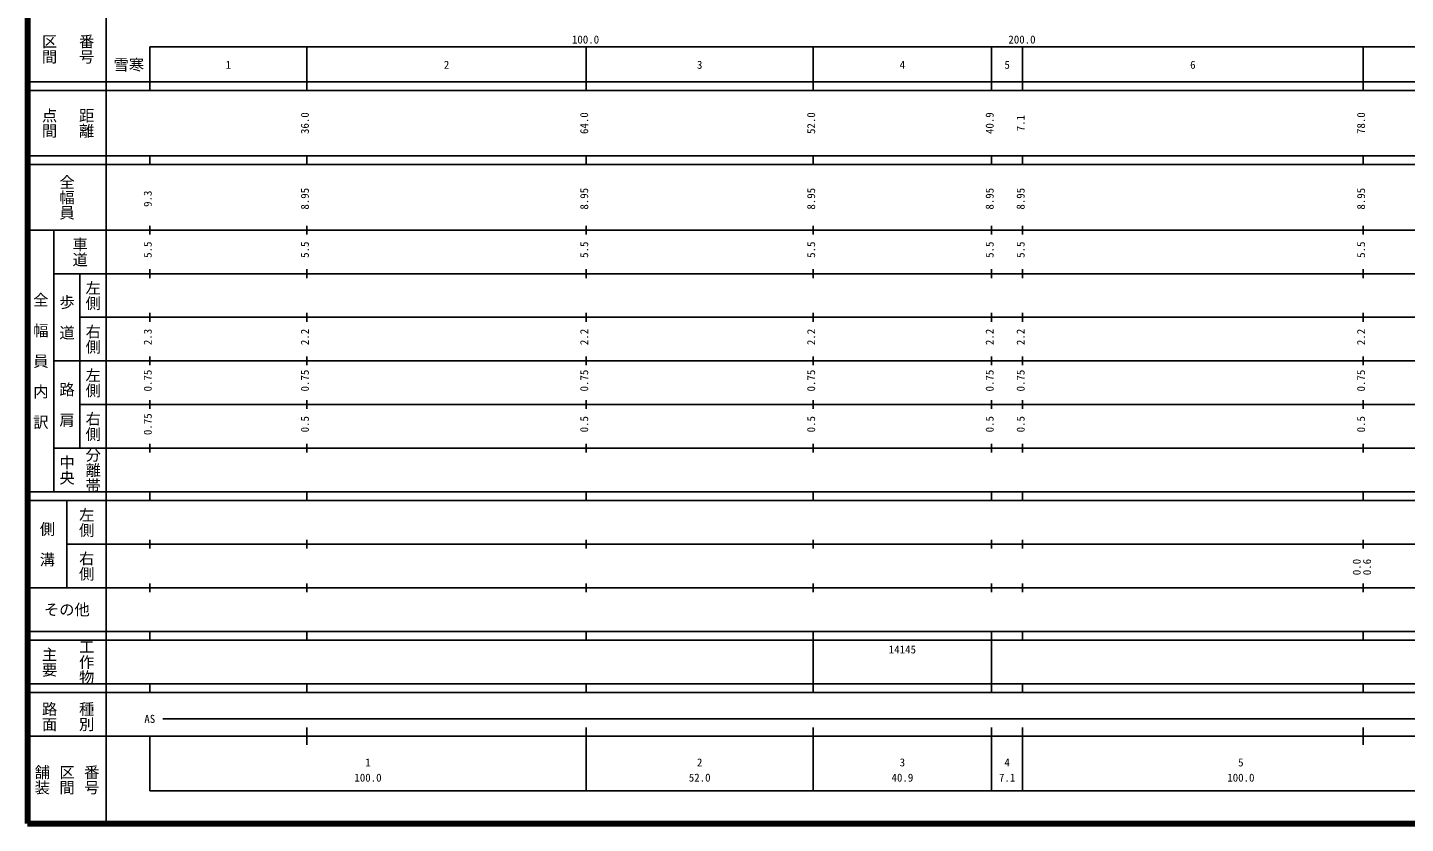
# Model space of a CAD drawing. Units: millimetres on the paper, enlarged 1000 times. Extents: x 40000 to 680000, y 20000 to 380000.
# Drawn here: x 40000 to 355707, y 20000 to 202409 of the extents above; entities that cross this region are included whole.
import ezdxf
from ezdxf.enums import TextEntityAlignment as Align

# ---------------------------------------------------------------- set-up
doc = ezdxf.new("R2010")
doc.units = ezdxf.units.MM
doc.header["$LTSCALE"] = 1000
for name, color, linetype, lineweight in [('M-TTL', 7, 'Continuous', 13), ('M-TTL-BAND', 7, 'Continuous', 25), ('M-TTL-TXT', 7, 'Continuous', 13)]:
    doc.layers.add(name, color=color, linetype=linetype, lineweight=lineweight)
doc.styles.add('@ＭＳ ゴシック', font='')
doc.styles.add('ＭＳ ゴシック', font='')
doc.styles.get('@ＭＳ ゴシック').set_extended_font_data('@MS Gothic')
doc.styles.get('ＭＳ ゴシック').set_extended_font_data('MS Gothic')

msp = doc.modelspace()

# ---------------------------------------------------------------- linework, layer by layer
at = {"layer": 'M-TTL', "color": 2, "lineweight": 140}
for p, q in [((40000, 380000), (40000, 20000)), ((40000, 20000), (680000, 20000))]:
    msp.add_line(p, q, dxfattribs=at)
at = {"layer": 'M-TTL-BAND'}
for p, q in [((58000, 370000), (58000, 20000)), ((68000, 198000), (579000, 198000)), ((68000, 198000), (68000, 188000)), ((104000, 188000), (104000, 198000)), ((168000, 188000), (168000, 198000)), ((220000, 188000), (220000, 198000)), ((260900, 188000), (260900, 198000)), ((268000, 188000), (268000, 198000)), ((346000, 188000), (346000, 198000)), ((40000, 190000), (579000, 190000)), ((40000, 188000), (579000, 188000)), ((40000, 173000), (579000, 173000)), ((40000, 171000), (579000, 171000)), ((68000, 171000), (68000, 173000)), ((104000, 171000), (104000, 173000)), ((168000, 171000), (168000, 173000)), ((220000, 171000), (220000, 173000)), ((260900, 171000), (260900, 173000)), ((268000, 171000), (268000, 173000)), ((346000, 171000), (346000, 173000)), ((40000, 156000), (579000, 156000)), ((46000, 96000), (46000, 156000)), ((68000, 155000), (68000, 157000)), ((104000, 155000), (104000, 157000)), ((168000, 155000), (168000, 157000)), ((220000, 155000), (220000, 157000)), ((260900, 155000), (260900, 157000)), ((268000, 155000), (268000, 157000)), ((346000, 155000), (346000, 157000)), ((46000, 146000), (579000, 146000)), ((52000, 146000), (52000, 106000)), ((68000, 145000), (68000, 147000)), ((104000, 145000), (104000, 147000)), ((168000, 145000), (168000, 147000)), ((220000, 145000), (220000, 147000)), ((260900, 145000), (260900, 147000)), ((268000, 145000), (268000, 147000)), ((346000, 145000), (346000, 147000)), ((52000, 136000), (579000, 136000)), ((68000, 135000), (68000, 137000)), ((104000, 135000), (104000, 137000)), ((168000, 135000), (168000, 137000)), ((220000, 135000), (220000, 137000)), ((260900, 135000), (260900, 137000)), ((268000, 135000), (268000, 137000)), ((346000, 135000), (346000, 137000)), ((68000, 125000), (68000, 127000)), ((104000, 125000), (104000, 127000)), ((168000, 125000), (168000, 127000)), ((220000, 125000), (220000, 127000)), ((260900, 125000), (260900, 127000)), ((268000, 125000), (268000, 127000)), ((346000, 125000), (346000, 127000)), ((46000, 126000), (579000, 126000)), ((68000, 115000), (68000, 117000)), ((104000, 115000), (104000, 117000)), ((168000, 115000), (168000, 117000)), ((220000, 115000), (220000, 117000)), ((260900, 115000), (260900, 117000)), ((268000, 115000), (268000, 117000)), ((346000, 115000), (346000, 117000)), ((52000, 116000), (579000, 116000)), ((46000, 106000), (579000, 106000)), ((68000, 105000), (68000, 107000)), ((104000, 105000), (104000, 107000)), ((168000, 105000), (168000, 107000)), ((220000, 105000), (220000, 107000)), ((260900, 105000), (260900, 107000)), ((268000, 105000), (268000, 107000)), ((346000, 105000), (346000, 107000)), ((40000, 96000), (579000, 96000)), ((68000, 94000), (68000, 96000)), ((104000, 94000), (104000, 96000)), ((168000, 94000), (168000, 96000)), ((220000, 94000), (220000, 96000)), ((260900, 94000), (260900, 96000)), ((268000, 94000), (268000, 96000)), ((346000, 94000), (346000, 96000)), ((40000, 94000), (579000, 94000)), ((49000, 94000), (49000, 74000)), ((49000, 84000), (579000, 84000)), ((68000, 83000), (68000, 85000)), ((104000, 83000), (104000, 85000)), ((168000, 83000), (168000, 85000)), ((220000, 83000), (220000, 85000)), ((260900, 83000), (260900, 85000)), ((268000, 83000), (268000, 85000)), ((346000, 83000), (346000, 85000)), ((40000, 74000), (579000, 74000)), ((68000, 73000), (68000, 75000)), ((104000, 73000), (104000, 75000)), ((168000, 73000), (168000, 75000)), ((220000, 73000), (220000, 75000)), ((260900, 73000), (260900, 75000)), ((268000, 73000), (268000, 75000)), ((346000, 73000), (346000, 75000)), ((40000, 64000), (579000, 64000)), ((68000, 62000), (68000, 64000)), ((104000, 62000), (104000, 64000)), ((168000, 62000), (168000, 64000)), ((220000, 62000), (220000, 64000)), ((260900, 62000), (260900, 64000)), ((268000, 62000), (268000, 64000)), ((346000, 62000), (346000, 64000)), ((40000, 62000), (579000, 62000)), ((220000, 52000), (220000, 62000)), ((260900, 52000), (260900, 62000)), ((40000, 52000), (579000, 52000)), ((68000, 50000), (68000, 52000)), ((104000, 50000), (104000, 52000)), ((168000, 50000), (168000, 52000)), ((220000, 50000), (220000, 52000)), ((260900, 50000), (260900, 52000)), ((268000, 50000), (268000, 52000)), ((346000, 50000), (346000, 52000)), ((40000, 50000), (579000, 50000)), ((71000, 44000), (565000, 44000)), ((104000, 38000), (104000, 42000)), ((168000, 27500), (168000, 42000)), ((220000, 27500), (220000, 42000)), ((260900, 27500), (260900, 42000)), ((268000, 27500), (268000, 42000)), ((346000, 38000), (346000, 42000)), ((40000, 40000), (579000, 40000)), ((68000, 40000), (68000, 27500)), ((68000, 27500), (579000, 27500))]:
    msp.add_line(p, q, dxfattribs=at)

# ---------------------------------------------------------------- texts
at = {"layer": 'M-TTL-BAND', "style": '@ＭＳ ゴシック'}
for s, p in [('区間', (45000, 197500)), ('番号', (53500, 197500)), ('点間', (45000, 180500)), ('距離', (53500, 180500)), ('全幅員', (49000, 163500)), ('車道', (52000, 151000)), ('左側', (55000, 141000)), ('全\u3000幅\u3000員\u3000内\u3000訳', (43000, 126000)), ('歩\u3000道', (49000, 136000)), ('右側', (55000, 131000)), ('左側', (55000, 121000)), ('路\u3000肩', (49000, 116000)), ('右側', (55000, 111000)), ('中央', (49000, 101000)), ('分離帯', (55000, 101000)), ('左側', (53500, 89000)), ('側\u3000溝', (44500, 84000)), ('右側', (53500, 79000)), ('主要', (45000, 57000)), ('工作物', (53500, 57000)), ('路面', (45000, 44500)), ('種別', (53500, 44500)), ('舗装', (43333, 30000)), ('区間', (49000, 30000)), ('番号', (54667, 30000))]:
    msp.add_text(s, height=2566, rotation=270, dxfattribs=at).set_placement(p, align=Align.MIDDLE_CENTER)
at = {"layer": 'M-TTL-BAND', "style": 'ＭＳ ゴシック'}
for s, p in [('100.0', (167844, 198195)), ('200.0', (267844, 198195)), ('1', (86000, 192405)), ('2', (136000, 192405)), ('3', (194000, 192405)), ('4', (240450, 192405)), ('5', (264450, 192405)), ('6', (307000, 192405)), ('AS', (68000, 42500)), ('1', (118000, 32523)), ('2', (194000, 32523)), ('3', (240450, 32523)), ('4', (264450, 32523)), ('5', (318000, 32523)), ('100.0', (118000, 29033)), ('52.0', (194000, 29033)), ('40.9', (240450, 29033)), ('7.1', (264450, 29033)), ('100.0', (318000, 29033))]:
    msp.add_text(s, height=1833, dxfattribs=at).set_placement(p, align=Align.BOTTOM_CENTER)
for s, p in [('36.0', (105000, 180500)), ('64.0', (169000, 180500)), ('52.0', (221000, 180500)), ('40.9', (261900, 180500)), ('7.1', (269000, 180500)), ('78.0', (347000, 180500)), ('9.3', (69000, 163174)), ('8.95', (105000, 163174)), ('8.95', (169000, 163174)), ('8.95', (221000, 163174)), ('8.95', (261900, 163174)), ('8.95', (269000, 163174)), ('8.95', (347000, 163174)), ('5.5', (69000, 151500)), ('5.5', (105000, 151500)), ('5.5', (169000, 151500)), ('5.5', (221000, 151500)), ('5.5', (261900, 151500)), ('5.5', (269000, 151500)), ('5.5', (347000, 151500)), ('2.3', (69000, 131500)), ('2.2', (105000, 131500)), ('2.2', (169000, 131500)), ('2.2', (221000, 131500)), ('2.2', (261900, 131500)), ('2.2', (269000, 131500)), ('2.2', (347000, 131500)), ('0.75', (69000, 121500)), ('0.75', (105000, 121500)), ('0.75', (169000, 121500)), ('0.75', (221000, 121500)), ('0.75', (261900, 121500)), ('0.75', (269000, 121500)), ('0.75', (347000, 121500)), ('0.75', (69000, 111500)), ('0.5', (105000, 111500)), ('0.5', (169000, 111500)), ('0.5', (221000, 111500)), ('0.5', (261900, 111500)), ('0.5', (269000, 111500)), ('0.5', (347000, 111500)), ('0.0', (346000, 78764)), ('0.6', (348370, 78764))]:
    msp.add_text(s, height=1833, rotation=90, dxfattribs=at).set_placement(p, align=Align.BOTTOM_CENTER)
msp.add_text('その他', height=2566, dxfattribs=at).set_placement((49000, 69000), align=Align.MIDDLE_CENTER)
msp.add_text('14145', height=1833, dxfattribs=at).set_placement((237325, 58405), align=Align.BOTTOM_LEFT)
at = {"layer": 'M-TTL-TXT', "style": 'ＭＳ ゴシック'}
msp.add_text('雪寒', height=2566, dxfattribs=at).set_placement((63207, 193878), align=Align.MIDDLE_CENTER)

doc.saveas('drawing.dxf')
